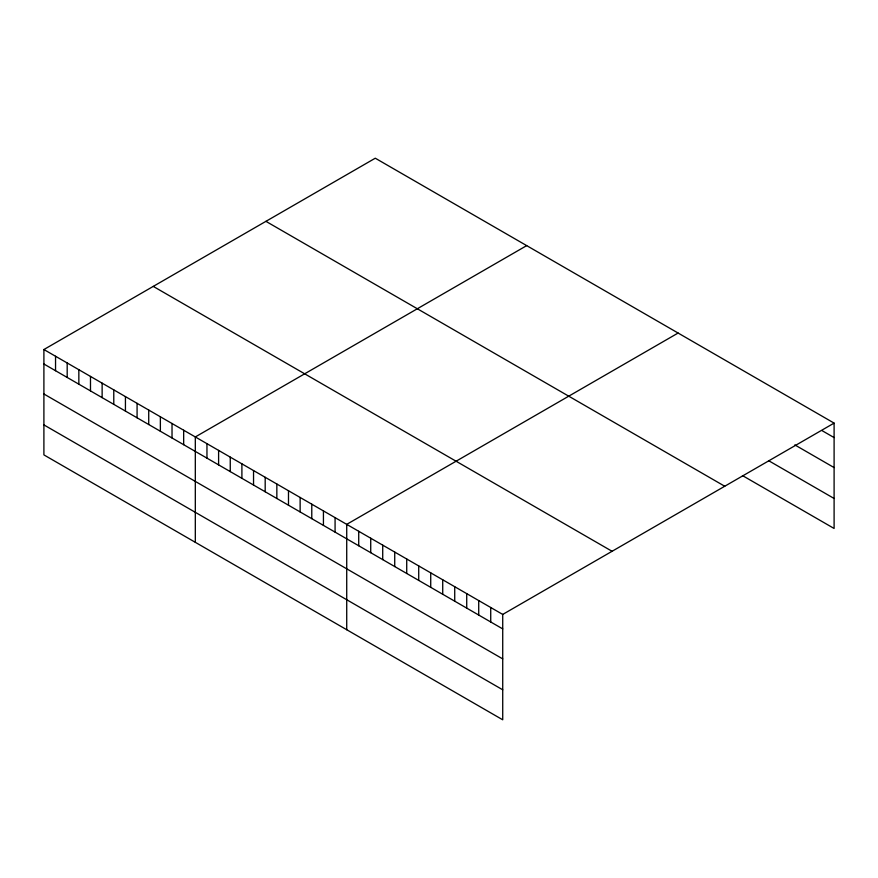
<?xml version="1.0" encoding="UTF-8"?>
<svg xmlns="http://www.w3.org/2000/svg" width="878" height="878" viewBox="0 0 878 878"><rect width="100%" height="100%" fill="white"/><g stroke="black" fill="none" stroke-linecap="round" stroke-linejoin="round"><path stroke-width="1.32" d="M43.9 349.532L502.721 614.424L502.721 719.795L43.9 454.892L43.9 349.532L375.279 158.205L834.1 423.108L834.1 528.468L742.459 475.569M526.69 245.62L195.311 436.948L195.311 542.308M678.101 333.036L346.722 524.364L346.722 629.724M502.721 614.424L834.1 423.108M822.104 430.659L834.1 437.584M794.831 444.905L834.1 467.579M768.645 460.687L834.1 498.474M265.924 221.344L724.745 486.247M153.255 286.393L612.076 551.285M43.9 364.008L502.721 628.9M43.9 393.992L502.721 658.895M43.9 424.897L502.721 689.801M490.725 607.499L490.725 621.975M478.719 600.574L478.719 615.05M466.723 593.638L466.723 608.114M454.727 586.713L454.727 601.189M442.721 579.787L442.721 594.263M430.725 572.862L430.725 587.327M418.718 565.926L418.718 580.402M406.723 559.001L406.723 573.477M394.727 552.075L394.727 566.551M382.72 545.15L382.72 559.615M370.725 538.214L370.725 552.69M358.718 531.289L358.718 545.765M335.078 517.636L335.078 532.112M323.433 510.908L323.433 525.384M311.778 504.191L311.778 518.668M300.133 497.464L300.133 511.94M288.489 490.736L288.489 505.212M276.844 484.019L276.844 498.484M265.189 477.292L265.189 491.768M253.544 470.564L253.544 485.04M241.9 463.836L241.9 478.312M230.255 457.12L230.255 471.596M218.6 450.392L218.6 464.868M206.956 443.664L206.956 458.14M183.667 430.22L183.667 444.696M172.022 423.492L172.022 437.968M160.367 416.776L160.367 431.252M148.722 410.048L148.722 424.524M137.078 403.32L137.078 417.796M125.433 396.593L125.433 411.069M113.778 389.876L113.778 404.352M102.133 383.148L102.133 397.624M90.489 376.421L90.489 390.897M78.844 369.704L78.844 384.18M67.189 362.976L67.189 377.452M55.544 356.248L55.544 370.725"/></g></svg>
